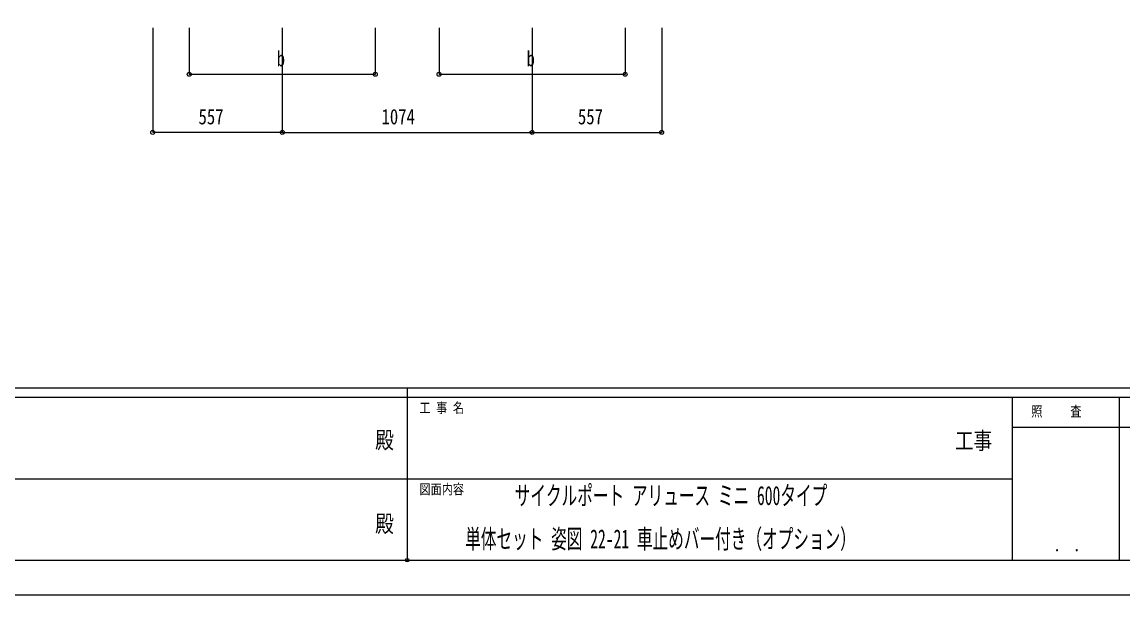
# Model space of a CAD drawing. Units: millimetres, scale not verified. Extents: x -8410 to 8410, y -5940 to 5940.
# Drawn here: x -1666 to 3067, y -5940 to -3475 of the extents above; entities that cross this region are included whole.
import ezdxf
from ezdxf.enums import TextEntityAlignment as Align

# ---------------------------------------------------------------- set-up
doc = ezdxf.new("R2010")
doc.units = ezdxf.units.MM
doc.header["$LTSCALE"] = 30
doc.header["$PDMODE"] = 32
doc.header["$PDSIZE"] = 15
for name, color, linetype in [('0-2_USER1', 3, 'Continuous'), ('0-6_YKK_D', 6, 'Continuous'), ('0-7_YKK_ZWAK', 7, 'Continuous')]:
    doc.layers.add(name, color=color, linetype=linetype)
doc.styles.add('ＭＳ ゴシック', font='')
doc.styles.get('ＭＳ ゴシック').set_extended_font_data('MS Gothic')

msp = doc.modelspace()

# ---------------------------------------------------------------- linework, layer by layer
at = {"layer": '0-6_YKK_D'}
for p, q in [((-1103.96, -3500), (-1103.96, -3951)), ((-946.96, -3500), (-946.96, -3701)), ((-546.96, -3500), (-546.96, -3951)), ((-546.96, -3500), (-546.96, -3951)), ((-146.96, -3500), (-146.96, -3701)), ((127.04, -3500), (127.04, -3701)), ((527.04, -3500), (527.04, -3951)), ((527.04, -3500), (527.04, -3951)), ((927.04, -3500), (927.04, -3701)), ((1084.04, -3500), (1084.04, -3951)), ((-946.96, -3700), (-146.96, -3700)), ((127.04, -3700), (927.04, -3700)), ((-546.96, -3950), (-1103.96, -3950)), ((-546.96, -3950), (527.04, -3950)), ((527.04, -3950), (1084.04, -3950))]:
    msp.add_line(p, q, dxfattribs=at)
for centre in [(-946.96, -3700), (-146.96, -3700), (127.04, -3700), (927.04, -3700), (-1103.96, -3950), (-546.96, -3950), (-546.96, -3950), (527.04, -3950), (527.04, -3950), (1084.04, -3950)]:
    msp.add_circle(centre, 8.5, dxfattribs=at)
at = {"layer": '0-7_YKK_ZWAK'}
for p, q in [((7790.04, -5050), (-7809.96, -5050)), ((-9.96, -5050), (-9.96, -5790)), ((-9.96, -5090), (-2609.96, -5090)), ((2590.04, -5090), (-9.96, -5090)), ((3050.04, -5090), (3050.04, -5790)), ((3970.04, -5220), (2590.04, -5220)), ((-2594.96, -5440), (-9.96, -5440)), ((-9.96, -5440), (2590.04, -5440)), ((-2609.96, -5790), (-9.96, -5790)), ((-9.96, -5790), (2590.04, -5790)), ((2590.04, -5790), (3970.04, -5790))]:
    msp.add_line(p, q, dxfattribs=at)
msp.add_lwpolyline([(-8410, -5940), (8410, -5940), (8410, 5940), (-8410, 5940)], close=True, dxfattribs=at)
msp.add_lwpolyline([(3970.04, -5090), (2590.04, -5090), (2590.04, -5790)], dxfattribs=at)
msp.add_point((-9.96, -5790), dxfattribs=at)

# ---------------------------------------------------------------- texts
at = {"layer": '0-2_USER1', "style": 'ＭＳ ゴシック', "width": 0.6}
for s, p in [('サイクルポート アリュース ミニ 600タイプ', (452.28, -5577.67)), (' 単体セット 姿図 22-21 車止めバー付き（オプション）', (205.88, -5764.33))]:
    msp.add_text(s, height=82.11, dxfattribs=at).set_placement(p, align=Align.BOTTOM_LEFT)
at = {"layer": '0-6_YKK_D', "style": 'ＭＳ ゴシック', "width": 0.8}
for s, p in [('b', (-570.96, -3685)), ('b', (503.04, -3685)), ('557', (-907.06, -3935)), ('1074', (-120.36, -3935)), ('557', (723.94, -3935))]:
    msp.add_text(s, height=65.98, dxfattribs=at).set_placement(p, align=Align.BOTTOM_LEFT)
at = {"layer": '0-7_YKK_ZWAK', "style": 'ＭＳ ゴシック', "width": 0.8}
for s, height, p in [('工 事 名', 43.99, (42.54, -5170)), ('照     査', 43.99, (2672.84, -5185)), ('殿', 73.31, (-147.33, -5331.67)), ('工事', 73.31, (2344.67, -5334.93)), ('図面内容', 43.99, (42.54, -5520)), ('殿', 73.31, (-147.33, -5691.67)), ('． ．', 51.83, (2770, -5768.7))]:
    msp.add_text(s, height=height, dxfattribs=at).set_placement(p, align=Align.BOTTOM_LEFT)

doc.saveas('drawing.dxf')
